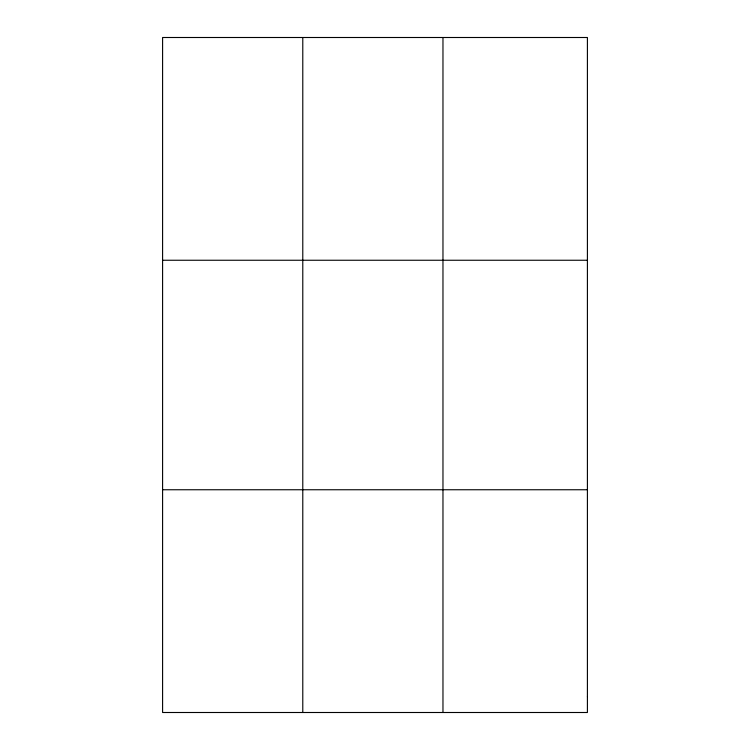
<?xml version="1.0" encoding="UTF-8"?>
<svg xmlns="http://www.w3.org/2000/svg" width="750" height="750" viewBox="0 0 750 750"><rect width="100%" height="100%" fill="white"/><g stroke="black" fill="none" stroke-linecap="round" stroke-linejoin="round"><path stroke-width="1.12" d="M302.784 712.5L302.784 37.5M442.969 712.5L442.969 37.5M162.591 260.25L587.409 260.25M162.591 489.75L587.409 489.75M587.409 696.591L587.409 712.5L162.591 712.5L162.591 37.5L587.409 37.5L587.409 696.591"/></g></svg>
